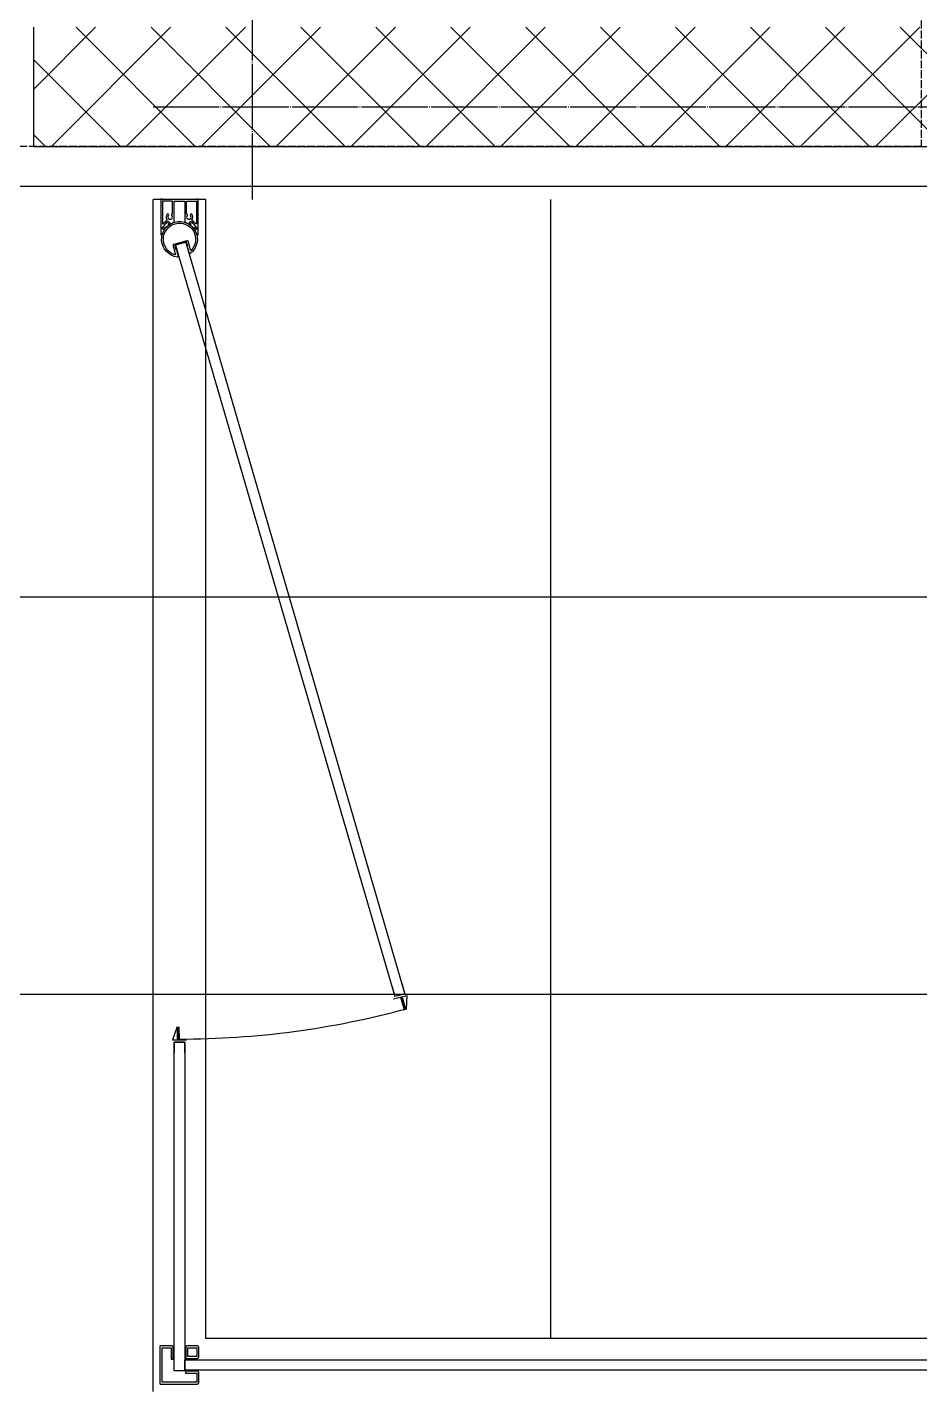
# Model space of a CAD drawing. Header units: millimetres. Extents: x 18456 to 179493, y -203649 to 469211.
# Drawn here: x 119365 to 120039, y 124647 to 125674 of the extents above; entities that cross this region are included whole.
import ezdxf

# ---------------------------------------------------------------- set-up
doc = ezdxf.new("R2010")
doc.units = ezdxf.units.MM
doc.linetypes.add('X-평면도(기본형)$0$CEN', pattern=[52.5, 50, -1, 0.5, -1])
doc.linetypes.add('X-평면도(기본형)$0$HID2', pattern=[7.5, 6, -1.5])
for name, color, linetype, true_color in [('X-평면도(기본형)$0$40HAT', 9, 'Continuous', 0x808080), ('X-평면도(기본형)$0$CEN', 1, 'X-평면도(기본형)$0$CEN', 0xff0000), ('X-평면도(기본형)$0$FIN', 9, 'Continuous', 0x808080), ('X-평면도(기본형)$0$FUR', 6, 'Continuous', 0xff00ff), ('X-평면도(기본형)$0$TIL', 5, 'Continuous', 0x0000ff), ('X-평면도(기본형)$0$UIS', 7, 'X-평면도(기본형)$0$HID2', 0x000000), ('X-평면도(기본형)$0$W2', 3, 'Continuous', 0x00ff00)]:
    doc.layers.add(name, color=color, linetype=linetype, true_color=true_color)

msp = doc.modelspace()

# ---------------------------------------------------------------- hatches: boundary and pattern name
at = {"layer": 'X-평면도(기본형)$0$40HAT'}
h = msp.add_hatch(dxfattribs=at)
h.set_pattern_fill('H3', color=256, scale=40, style=0, pattern_type=2)
h.set_pattern_definition([(315, (-266331.984, -31820.326), (28.2842712, 28.2842712), []), (45, (-266331.984, -31820.326), (-28.2842712, 28.2842712), [])])
h.paths.add_polyline_path([(119369.6, 125583.9), (119369.6, 125673.9), (120699.6, 125673.9), (120699.6, 125723.9), (120809.6, 125723.9), (120809.6, 123493.9), (120129.6, 123493.9), (120129.6, 123613.9), (119469.6, 123613.9), (119469.6, 123703.9), (120699.6, 123703.9), (120699.6, 125583.9), (119369.6, 125583.9)], flags=0)
at = {"layer": 'X-평면도(기본형)$0$FUR', "true_color": 0x808080}
for points in [[(119650.3, 124932.4), (119649.5, 124932.2), (119649.5, 124932.2), (119649.5, 124932.2), (119649.5, 124932.2), (119649.5, 124932.1), (119649.5, 124932.1), (119649.5, 124932.1), (119649.5, 124932.1), (119649.4, 124932.1), (119649.4, 124932.1), (119649.4, 124932.1), (119649.4, 124932.1), (119649.4, 124932.2), (119649.4, 124932.2), (119649.4, 124932.2), (119649.4, 124932.2), (119649.4, 124932.2), (119649.4, 124932.2), (119649.3, 124932.2), (119649.3, 124932.2), (119649.3, 124932.2), (119649.3, 124932.2), (119649.3, 124932.2), (119649.3, 124932.2), (119649.3, 124932.2), (119649.3, 124932.2), (119649.3, 124932.2), (119649.3, 124932.2), (119649.3, 124932.2), (119649.2, 124932.2), (119649.2, 124932.2), (119649.2, 124932.2), (119649.2, 124932.2), (119649.2, 124932.3), (119649.2, 124932.3), (119649.2, 124932.3), (119649.2, 124932.3), (119649.2, 124932.3), (119649.2, 124932.3), (119649.2, 124932.3), (119649.2, 124932.3), (119649.2, 124932.3), (119649.2, 124932.3), (119649.2, 124932.3), (119649.2, 124932.4), (119649.2, 124932.4), (119646.7, 124940.7), (119646.7, 124940.7), (119646.7, 124940.8), (119646.7, 124940.8), (119646.7, 124940.8), (119646.7, 124940.8), (119646.7, 124940.8), (119646.7, 124940.8), (119646.7, 124940.8), (119646.7, 124940.8), (119646.7, 124940.8), (119646.7, 124940.9), (119646.7, 124940.9), (119646.7, 124940.9), (119646.7, 124940.9), (119646.7, 124940.9), (119646.7, 124940.9), (119646.7, 124940.9), (119646.7, 124940.9), (119646.7, 124940.9), (119646.7, 124940.9), (119646.7, 124941), (119646.7, 124941), (119646.7, 124941), (119646.7, 124941), (119646.7, 124941), (119646.7, 124941), (119646.7, 124941), (119646.7, 124941), (119646.7, 124941), (119646.7, 124941), (119646.7, 124941), (119646.7, 124941), (119646.8, 124941.1), (119646.8, 124941.1), (119646.8, 124941.1), (119646.8, 124941.1), (119646.8, 124941.1), (119646.8, 124941.1), (119646.8, 124941.1), (119646.8, 124941.1), (119646.8, 124941.1), (119646.8, 124941.1), (119646.8, 124941.1), (119646.9, 124941.1), (119646.9, 124941.1), (119646.9, 124941.1), (119647.4, 124941.3), (119647.4, 124941.3), (119647.4, 124941.3), (119647.5, 124941.3), (119647.5, 124941.3), (119647.5, 124941.3), (119647.5, 124941.3), (119647.5, 124941.3), (119647.5, 124941.3), (119647.6, 124941.3), (119647.6, 124941.3), (119647.6, 124941.3), (119647.6, 124941.3), (119647.6, 124941.3), (119647.6, 124941.3), (119647.7, 124941.3), (119647.7, 124941.3), (119647.7, 124941.2), (119647.7, 124941.2), (119647.7, 124941.2), (119647.7, 124941.2), (119647.8, 124941.2), (119647.8, 124941.2), (119647.8, 124941.2), (119647.8, 124941.2), (119647.8, 124941.2), (119647.8, 124941.2), (119647.8, 124941.2), (119647.9, 124941.2), (119647.9, 124941.1), (119647.9, 124941.1), (119647.9, 124941.1), (119647.9, 124941.1), (119647.9, 124941.1), (119647.9, 124941.1), (119647.9, 124941.1), (119647.9, 124941.1), (119648, 124941), (119648, 124941), (119648, 124941), (119648, 124941), (119648, 124941), (119648, 124941), (119648, 124941), (119648, 124940.9), (119648, 124940.9), (119648, 124940.9)], [(119478.2, 124919), (119479, 124919), (119479, 124919), (119479, 124919), (119479, 124919), (119479.1, 124919), (119479.1, 124919), (119479.1, 124919), (119479.1, 124919), (119479.1, 124919), (119479.1, 124919), (119479.1, 124919), (119479.1, 124919), (119479.1, 124919), (119479.1, 124919), (119479.1, 124919), (119479.2, 124919), (119479.2, 124919), (119479.2, 124919), (119479.2, 124919), (119479.2, 124919), (119479.2, 124919), (119479.2, 124919), (119479.2, 124918.9), (119479.2, 124918.9), (119479.2, 124918.9), (119479.2, 124918.9), (119479.2, 124918.9), (119479.2, 124918.9), (119479.3, 124918.9), (119479.3, 124918.9), (119479.3, 124918.9), (119479.3, 124918.9), (119479.3, 124918.9), (119479.3, 124918.9), (119479.3, 124918.8), (119479.3, 124918.8), (119479.3, 124918.8), (119479.3, 124918.8), (119479.3, 124918.8), (119479.3, 124918.8), (119479.3, 124918.8), (119479.3, 124918.8), (119479.3, 124918.8), (119479.3, 124918.8), (119479.3, 124918.7), (119479.3, 124918.7), (119479.6, 124910), (119479.6, 124910), (119479.6, 124910), (119479.6, 124910), (119479.6, 124910), (119479.5, 124909.9), (119479.5, 124909.9), (119479.5, 124909.9), (119479.5, 124909.9), (119479.5, 124909.9), (119479.5, 124909.9), (119479.5, 124909.9), (119479.5, 124909.9), (119479.5, 124909.9), (119479.5, 124909.9), (119479.5, 124909.8), (119479.5, 124909.8), (119479.5, 124909.8), (119479.5, 124909.8), (119479.5, 124909.8), (119479.5, 124909.8), (119479.5, 124909.8), (119479.5, 124909.8), (119479.5, 124909.8), (119479.5, 124909.8), (119479.5, 124909.8), (119479.4, 124909.8), (119479.4, 124909.8), (119479.4, 124909.7), (119479.4, 124909.7), (119479.4, 124909.7), (119479.4, 124909.7), (119479.4, 124909.7), (119479.4, 124909.7), (119479.4, 124909.7), (119479.4, 124909.7), (119479.4, 124909.7), (119479.3, 124909.7), (119479.3, 124909.7), (119479.3, 124909.7), (119479.3, 124909.7), (119479.3, 124909.7), (119479.3, 124909.7), (119479.3, 124909.7), (119479.3, 124909.7), (119479.3, 124909.7), (119479.3, 124909.7), (119478.7, 124909.7), (119478.7, 124909.7), (119478.7, 124909.7), (119478.7, 124909.7), (119478.6, 124909.7), (119478.6, 124909.7), (119478.6, 124909.7), (119478.6, 124909.7), (119478.6, 124909.7), (119478.6, 124909.7), (119478.5, 124909.7), (119478.5, 124909.7), (119478.5, 124909.7), (119478.5, 124909.7), (119478.5, 124909.7), (119478.5, 124909.8), (119478.4, 124909.8), (119478.4, 124909.8), (119478.4, 124909.8), (119478.4, 124909.8), (119478.4, 124909.8), (119478.4, 124909.8), (119478.4, 124909.8), (119478.4, 124909.8), (119478.3, 124909.8), (119478.3, 124909.9), (119478.3, 124909.9), (119478.3, 124909.9), (119478.3, 124909.9), (119478.3, 124909.9), (119478.3, 124909.9), (119478.3, 124909.9), (119478.3, 124910), (119478.3, 124910), (119478.2, 124910), (119478.2, 124910), (119478.2, 124910), (119478.2, 124910), (119478.2, 124910.1), (119478.2, 124910.1), (119478.2, 124910.1), (119478.2, 124910.1), (119478.2, 124910.1), (119478.2, 124910.1), (119478.2, 124910.2), (119478.2, 124910.2), (119478.2, 124910.2)]]:
    msp.add_hatch(color=8, dxfattribs=at).paths.add_polyline_path(points, flags=0)

# ---------------------------------------------------------------- linework, layer by layer
at = {"layer": 'X-평면도(기본형)$0$CEN'}
for p, q in [((119534.6, 125543.9), (119534.6, 127308.9)), ((119459.6, 125613.9), (120789.6, 125613.9))]:
    msp.add_line(p, q, dxfattribs=at)
at = {"layer": 'X-평면도(기본형)$0$FIN'}
msp.add_line((117849.6, 125553.9), (120669.6, 125553.9), dxfattribs=at)
at = {"layer": 'X-평면도(기본형)$0$FUR', "color": 4, "ltscale": 3, "true_color": 0x00ffff}
for p, q in [((119499.6, 125543.9), (119459.6, 125543.9)), ((119459.6, 124643.9), (119459.6, 125543.9)), ((119499.6, 124683.9), (119499.6, 125543.9)), ((120659.6, 124683.9), (119499.6, 124683.9))]:
    msp.add_line(p, q, dxfattribs=at)
at = {"layer": 'X-평면도(기본형)$0$FUR', "color": 8, "true_color": 0x808080}
for p, q in [((119465.4, 125544.2), (119465.4, 125517.6)), ((119466.7, 125544.2), (119465.4, 125544.2)), ((119466.7, 125543.9), (119466.7, 125544.2)), ((119492.5, 125543.9), (119466.7, 125543.9)), ((119466.7, 125542.6), (119466.7, 125525.6)), ((119474.2, 125542.6), (119466.7, 125542.6)), ((119474.2, 125532.9), (119474.2, 125542.6)), ((119475.5, 125542.6), (119483.7, 125542.6)), ((119475.5, 125526.7), (119475.5, 125542.6)), ((119483.7, 125542.6), (119483.7, 125526.7)), ((119485, 125542.6), (119492.5, 125542.6)), ((119485, 125532.9), (119485, 125542.6)), ((119492.5, 125544.2), (119492.5, 125543.9)), ((119493.8, 125544.2), (119492.5, 125544.2)), ((119492.5, 125542.6), (119492.5, 125525.6)), ((119493.8, 125517.6), (119493.8, 125544.2)), ((119467.2, 125521.2), (119466.2, 125522.1)), ((119466.7, 125525.6), (119467.3, 125525.6)), ((119471.3, 125527.2), (119472.2, 125526.3)), ((119487, 125526.3), (119487.9, 125527.2)), ((119492.5, 125525.6), (119491.9, 125525.6)), ((119493, 125522.1), (119492.1, 125521.2)), ((119465.9, 125517.1), (119466.2, 125517.1)), ((119485.2, 125512.7), (119475.4, 125510)), ((119484.6, 125511.6), (119476.5, 125509.4)), ((119484.4, 125511.5), (119476.7, 125509.5)), ((119476.7, 125509.5), (119642.1, 124942)), ((119484.4, 125511.5), (119649.8, 124944)), ((119485.9, 125508.6), (119485.2, 125511.2)), ((119488, 125505.7), (119486.3, 125512.1)), ((119493.1, 125517.1), (119493.3, 125517.1)), ((119474.7, 125508.9), (119476.4, 125502.5)), ((119476.1, 125508.8), (119476.8, 125506.2)), ((119476.8, 125506.2), (119477.4, 125506.4)), ((119477.4, 125506.4), (119477.6, 125504.3)), ((119477.6, 125504.3), (119478.1, 125502.4)), ((119478, 125500.5), (119477.9, 125500.4)), ((119478.1, 125502.4), (119478.4, 125502.5)), ((119478.4, 125502.5), (119478.4, 125500.9)), ((119485.3, 125508.5), (119485.9, 125508.6)), ((119486.2, 125506.6), (119485.3, 125508.5)), ((119486.7, 125504.7), (119486.2, 125506.6)), ((119486.3, 125504.6), (119486.7, 125504.7)), ((119487.2, 125503.3), (119486.3, 125504.6)), ((119487.8, 125503.1), (119487.7, 125503.1)), ((119640.1, 124949.4), (119642.1, 124942)), ((119649.8, 124944), (119647.9, 124951.5)), ((119651.6, 124942.7), (119641.3, 124940)), ((119649.8, 124944), (119642.1, 124942)), ((119649.8, 124944), (119642.1, 124942)), ((119646.5, 124941.3), (119646.5, 124941.3)), ((119646.5, 124941.3), (119646.7, 124940.7)), ((119646.7, 124940.7), (119649.2, 124932.4)), ((119647.4, 124941.3), (119646.9, 124941.1)), ((119648, 124940.9), (119650.3, 124932.4)), ((119651, 124932.8), (119651.6, 124942.7)), ((119650.8, 124932.5), (119649.5, 124932.2)), ((119477.5, 124918.8), (119474.3, 124909.4)), ((119477.7, 124919), (119479, 124919)), ((119478.2, 124910.2), (119478.2, 124919)), ((119479.6, 124910), (119479.3, 124918.7)), ((119474.3, 124909.4), (119484.9, 124909.4)), ((119475.6, 124907.6), (119483.6, 124907.6)), ((119475.6, 124907.6), (119475.6, 124899.9)), ((119483.6, 124907.6), (119475.6, 124907.6)), ((119483.6, 124907.6), (119475.6, 124907.6)), ((119475.8, 124907.6), (119483.5, 124907.6)), ((119478.7, 124909.7), (119479.3, 124909.7)), ((119479.6, 124909.4), (119479.6, 124910)), ((119479.6, 124909.4), (119479.6, 124909.4)), ((119483.6, 124899.9), (119483.6, 124907.6)), ((119465.1, 124649.4), (119465.1, 124678.4)), ((119473.9, 124678.4), (119465.1, 124678.4)), ((119474.9, 124668.4), (119474.9, 124677.4)), ((119484.4, 124677.4), (119484.4, 124668.7)), ((119493.1, 124678.4), (119485.4, 124678.4)), ((119494.1, 124669.7), (119494.1, 124677.4)), ((119473.4, 124676.9), (119473.4, 124668.4)), ((119473.4, 124668.4), (119474.9, 124668.4)), ((119484.4, 124668.7), (119493.1, 124668.7)), ((119485.9, 124670.2), (119485.9, 124676.9)), ((119492.6, 124670.2), (119485.9, 124670.2)), ((119492.6, 124676.9), (119492.6, 124670.2)), ((119484.1, 124659.2), (119484.1, 124657.7)), ((119493.1, 124659.2), (119484.1, 124659.2)), ((119484.1, 124657.7), (119492.6, 124657.7)), ((119492.6, 124657.7), (119492.6, 124650.9)), ((119494.1, 124650.4), (119494.1, 124658.2)), ((119465.1, 124649.4), (119493.1, 124649.4))]:
    msp.add_line(p, q, dxfattribs=at)
for points in [[(119483.6, 124907.6), (119483.6, 124659.4), (119475.6, 124659.4), (119475.6, 124907.6)], [(119492.6, 124650.9), (119466.6, 124650.9), (119466.6, 124676.9), (119473.4, 124676.9)], [(119485.9, 124676.9), (119492.6, 124676.9)]]:
    msp.add_lwpolyline(points, dxfattribs=at)
msp.add_lwpolyline([(120644.6, 124659.9), (119483.6, 124659.9), (119483.6, 124667.9), (120644.6, 124667.9)], close=True, dxfattribs=at)
for centre, radius, start, end in [((119472.5, 125530.6), 3, 136.0571, 220.0094), ((119470.8, 125532.3), 0.65, 316.0571, 136.0571), ((119472.5, 125530.6), 1.7, 136.0571, 43.9429), ((119474.2, 125532.3), 0.65, 89.3015, 223.9429), ((119485, 125532.3), 0.65, 316.0571, 90.6985), ((119486.7, 125530.6), 1.7, 136.0571, 43.9429), ((119488.4, 125532.3), 0.65, 43.9429, 223.9429), ((119486.7, 125530.6), 3, 319.9906, 43.9429), ((119479.6, 125513.8), 15.7, 121.7785, 148.2215), ((119479.6, 125513.8), 13.5, 144.4972, 164.2082), ((119479.6, 125513.8), 14.5, 144.4972, 149.3755), ((119479.6, 125513.8), 17, 123.8919, 136.126), ((119468.2, 125522), 0.5, 324.4972, 144.4972), ((119469.8, 125528.4), 0.5, 303.8919, 40.0094), ((119471.5, 125525.2), 0.5, 125.5028, 305.5028), ((119479.6, 125513.8), 14.5, 120.6245, 125.5028), ((119479.6, 125513.8), 13.5, 107.6802, 125.5028), ((119479.6, 125513.8), 13.5, 54.4972, 72.3198), ((119479.6, 125513.8), 14.5, 54.4972, 59.3755), ((119487.8, 125525.2), 0.5, 234.4972, 54.4972), ((119479.6, 125513.8), 15.7, 31.7785, 58.2215), ((119489.4, 125528.4), 0.5, 139.9906, 236.1081), ((119479.6, 125513.8), 17, 43.874, 56.1081), ((119491, 125522), 0.5, 35.5028, 215.5028), ((119479.6, 125513.8), 13.5, 15.7918, 35.5028), ((119479.6, 125513.8), 14.5, 30.6245, 35.5028), ((119465.9, 125517.6), 0.5, 180, 270), ((119466.2, 125517.6), 0.5, 270, 344.2082), ((119475.6, 125509.2), 0.9, 105, 195), ((119476.6, 125508.9), 0.5, 105, 195), ((119484.7, 125511.1), 0.5, 15, 105), ((119485.5, 125511.8), 0.9, 15, 105), ((119493.1, 125517.6), 0.5, 195.7918, 270), ((119493.3, 125517.6), 0.5, 270, 0), ((119647, 124940.8), 0.3, 105, 196.5984), ((119647.5, 124940.8), 0.5, 15, 105), ((119479.6, 125563.8), 653.8, 269.9934, 285.1928), ((119649.5, 124932.4), 0.3, 196.5984, 285), ((119650.7, 124932.8), 0.3, 285, 358.138), ((119477.7, 124918.7), 0.3, 90, 163.138), ((119479, 124918.7), 0.3, 1.5984, 90), ((119478.7, 124910.2), 0.5, 180, 270), ((119479.3, 124910), 0.3, 270, 1.5984), ((119473.9, 124677.4), 1, 0, 90), ((119485.4, 124677.4), 1, 90, 180), ((119493.1, 124677.4), 1, 0, 90), ((119493.1, 124669.7), 1, 270, 0), ((119493.1, 124658.2), 1, 0, 90), ((119493.1, 124650.4), 1, 270, 0)]:
    msp.add_arc(centre, radius, start, end, dxfattribs=at)
at = {"layer": 'X-평면도(기본형)$0$FUR', "color": 8, "true_color": 0x808080, "extrusion": (0, 0, -1)}
for centre, radius, start, end in [((-119479.6, 125513.8), 13.5, 277.1916, 232.8084), ((-119479.6, 125513.8), 12.2, 287.0509, 222.9491), ((-119476.1, 125502.5), 0.3, 165, 287.0509), ((-119477.9, 125500.9), 0.5, 181.8306, 255), ((-119487.6, 125503.5), 0.5, 255, 328.1694), ((-119488.3, 125505.7), 0.3, 222.9491, 345)]:
    msp.add_arc(centre, radius, start, end, dxfattribs=at)
at = {"layer": 'X-평면도(기본형)$0$TIL'}
for p, q in [((119759.6, 125543.9), (119759.6, 124683.9)), ((118459.6, 125243.9), (120559.6, 125243.9)), ((118459.6, 124943.9), (120559.6, 124943.9))]:
    msp.add_line(p, q, dxfattribs=at)
at = {"layer": 'X-평면도(기본형)$0$UIS'}
msp.add_lwpolyline([(120249.6, 125583.9), (120249.6, 126608.9), (120039.6, 126608.9), (120039.6, 125583.9), (117819.6, 125583.9), (117819.6, 124908.9)], dxfattribs=at)
at = {"layer": 'X-평면도(기본형)$0$W2'}
for q in [(119369.6, 125673.9), (120699.6, 125583.9)]:
    msp.add_line((119369.6, 125583.9), q, dxfattribs=at)

doc.saveas('drawing.dxf')
